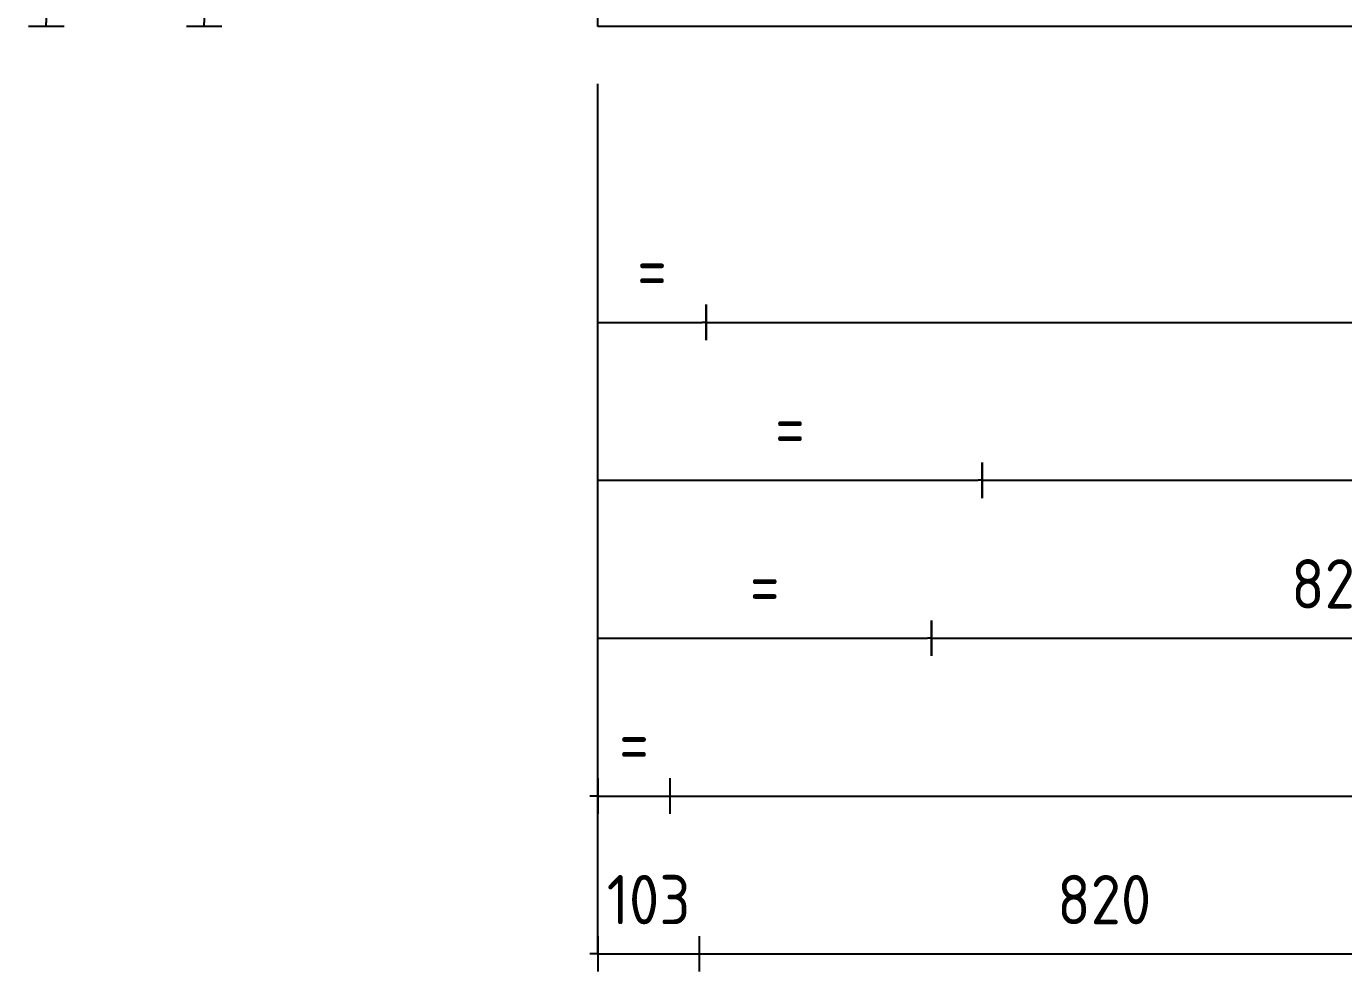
# Model space of a CAD drawing. Extents: x 0 to 420, y 0 to 297.
# Drawn here: x 163.4 to 230.1, y 115.8 to 163.7 of the extents above; entities that cross this region are included whole.
import ezdxf

# ---------------------------------------------------------------- set-up
doc = ezdxf.new("R2010")
doc.units = 0
doc.header["$LTSCALE"] = 12
doc.header["$MEASUREMENT"] = 0
doc.header["$PDSIZE"] = 4
doc.layers.get('0').update_dxf_attribs({"linetype": 'CONTINUOUS'})
doc.layers.get('DEFPOINTS').update_dxf_attribs({"linetype": 'CONTINUOUS'})
for name, color, linetype in [('L25', 1, 'CONTINUOUS'), ('L35', 3, 'CONTINUOUS'), ('T25', 1, 'CONTINUOUS')]:
    doc.layers.add(name, color=color, linetype=linetype)
doc.styles.add('ISO', font='iso')
doc.dimstyles.new('SIGNSDIM-20', dxfattribs={"dimtxt": 2.5, "dimasz": 0.2, "dimexe": 1.5, "dimexo": 2, "dimgap": 1.5, "dimtad": 1, "dimdec": 0, "dimlfac": 20, "dimrnd": 1, "dimdsep": 46, "dimlunit": 6, "dimtxsty": 'ISO', "dimblk": 'SGNDIM', "dimcen": 2.5, "dimse1": 1, "dimse2": 1, "dimadec": 0, "dimazin": 0, "dimtfac": 1, "dimtdec": 0, "dimtix": 1, "dimtmove": 0, "dimatfit": 3, "dimldrblk": 'SGNDIM', "dimfxl": 0, "dimtolj": 1, "dimtzin": 0, "dimarcsym": 0})

# ---------------------------------------------------------------- blocks, each defined once
blk = doc.blocks.new('SGNDIM')
for p, q in [((0, 4.5), (0, -4.5)), ((0, 0), (-1, 0))]:
    blk.add_line(p, q)
blk = doc.blocks.new('*D41')
at = {"layer": 'DEFPOINTS', "color": 0}
for p in [(200.393, 245.688), (164.393, 163.688), (200.393, 163.688)]:
    blk.add_point(p, dxfattribs=at)
at = {"layer": 'T25', "color": 0, "lineweight": -2}
blk.add_line((164.393, 245.488), (164.393, 163.888), dxfattribs=at)
at = {"layer": 'T25', "color": 0, "lineweight": -2, "xscale": 0.2, "yscale": 0.2, "zscale": 0.2}
for p, rotation in [((164.393, 245.688), 90), ((164.393, 163.688), 270)]:
    blk.add_blockref('SGNDIM', p, dxfattribs=dict(at, rotation=rotation))
at = {"layer": 'T25', "color": 0, "insert": (161.455, 204.688), "char_height": 2.5, "attachment_point": 5, "rotation": 90, "style": 'ISO'}
blk.add_mtext('\\A1;1,640', dxfattribs=at)
blk = doc.blocks.new('*D60')
at = {"layer": 'DEFPOINTS', "color": 0}
for p in [(192.34, 163.688), (197.83, 163.688), (197.83, 148.688)]:
    blk.add_point(p, dxfattribs=at)
at = {"layer": 'T25', "color": 0, "lineweight": -2}
blk.add_line((192.54, 148.688), (197.63, 148.688), dxfattribs=at)
at = {"layer": 'T25', "color": 0, "lineweight": -2, "xscale": 0.2, "yscale": 0.2, "zscale": 0.2, "rotation": 180}
blk.add_blockref('SGNDIM', (192.34, 148.688), dxfattribs=at)
at = {"layer": 'T25', "color": 0, "lineweight": -2, "xscale": 0.2, "yscale": 0.2, "zscale": 0.2}
blk.add_blockref('SGNDIM', (197.83, 148.688), dxfattribs=at)
at = {"layer": 'T25', "color": 0, "insert": (195.085, 151.438), "char_height": 2.5, "attachment_point": 5, "style": 'ISO'}
blk.add_mtext('\\A1;{\\Fiso;=}', dxfattribs=at)
blk = doc.blocks.new('*D57')
at = {"layer": 'DEFPOINTS', "color": 0}
for p in [(197.83, 163.688), (286.85, 163.688), (286.85, 148.688)]:
    blk.add_point(p, dxfattribs=at)
at = {"layer": 'T25', "color": 0, "lineweight": -2}
blk.add_line((198.03, 148.688), (286.65, 148.688), dxfattribs=at)
at = {"layer": 'T25', "color": 0, "lineweight": -2, "xscale": 0.2, "yscale": 0.2, "zscale": 0.2, "rotation": 180}
blk.add_blockref('SGNDIM', (197.83, 148.688), dxfattribs=at)
at = {"layer": 'T25', "color": 0, "lineweight": -2, "xscale": 0.2, "yscale": 0.2, "zscale": 0.2}
blk.add_blockref('SGNDIM', (286.85, 148.688), dxfattribs=at)
at = {"layer": 'T25', "color": 0, "insert": (242.34, 151.438), "char_height": 2.5, "attachment_point": 5, "style": 'ISO'}
blk.add_mtext('\\A1;{\\Fiso;VARIES}', dxfattribs=at)
blk = doc.blocks.new('*D56')
at = {"layer": 'DEFPOINTS', "color": 0}
for p in [(192.34, 163.688), (211.812, 163.688), (211.812, 140.688)]:
    blk.add_point(p, dxfattribs=at)
at = {"layer": 'T25', "color": 0, "lineweight": -2}
blk.add_line((192.54, 140.688), (211.612, 140.688), dxfattribs=at)
at = {"layer": 'T25', "color": 0, "lineweight": -2, "xscale": 0.2, "yscale": 0.2, "zscale": 0.2, "rotation": 180}
blk.add_blockref('SGNDIM', (192.34, 140.688), dxfattribs=at)
at = {"layer": 'T25', "color": 0, "lineweight": -2, "xscale": 0.2, "yscale": 0.2, "zscale": 0.2}
blk.add_blockref('SGNDIM', (211.812, 140.688), dxfattribs=at)
at = {"layer": 'T25', "color": 0, "insert": (202.076, 143.438), "char_height": 2.5, "attachment_point": 5, "style": 'ISO'}
blk.add_mtext('\\A1;{\\Fiso;=}', dxfattribs=at)
blk = doc.blocks.new('*D63')
at = {"layer": 'DEFPOINTS', "color": 0}
for p in [(211.812, 163.688), (272.867, 163.688), (272.867, 140.688)]:
    blk.add_point(p, dxfattribs=at)
at = {"layer": 'T25', "color": 0, "lineweight": -2}
blk.add_line((212.012, 140.688), (272.667, 140.688), dxfattribs=at)
at = {"layer": 'T25', "color": 0, "lineweight": -2, "xscale": 0.2, "yscale": 0.2, "zscale": 0.2, "rotation": 180}
blk.add_blockref('SGNDIM', (211.812, 140.688), dxfattribs=at)
at = {"layer": 'T25', "color": 0, "lineweight": -2, "xscale": 0.2, "yscale": 0.2, "zscale": 0.2}
blk.add_blockref('SGNDIM', (272.867, 140.688), dxfattribs=at)
at = {"layer": 'T25', "color": 0, "insert": (242.34, 143.626), "char_height": 2.5, "attachment_point": 5, "style": 'ISO'}
blk.add_mtext('\\A1;1,221', dxfattribs=at)
blk = doc.blocks.new('*D55')
at = {"layer": 'DEFPOINTS', "color": 0}
for p in [(192.34, 163.688), (209.251, 163.688), (209.251, 132.688)]:
    blk.add_point(p, dxfattribs=at)
at = {"layer": 'T25', "color": 0, "lineweight": -2}
blk.add_line((192.54, 132.688), (209.051, 132.688), dxfattribs=at)
at = {"layer": 'T25', "color": 0, "lineweight": -2, "xscale": 0.2, "yscale": 0.2, "zscale": 0.2, "rotation": 180}
blk.add_blockref('SGNDIM', (192.34, 132.688), dxfattribs=at)
at = {"layer": 'T25', "color": 0, "lineweight": -2, "xscale": 0.2, "yscale": 0.2, "zscale": 0.2}
blk.add_blockref('SGNDIM', (209.251, 132.688), dxfattribs=at)
at = {"layer": 'T25', "color": 0, "insert": (200.796, 135.438), "char_height": 2.5, "attachment_point": 5, "style": 'ISO'}
blk.add_mtext('\\A1;{\\Fiso;=}', dxfattribs=at)
blk = doc.blocks.new('*D62')
at = {"layer": 'DEFPOINTS', "color": 0}
for p in [(209.251, 163.688), (250.548, 163.688), (250.548, 132.688)]:
    blk.add_point(p, dxfattribs=at)
at = {"layer": 'T25', "color": 0, "lineweight": -2}
blk.add_line((209.451, 132.688), (250.348, 132.688), dxfattribs=at)
at = {"layer": 'T25', "color": 0, "lineweight": -2, "xscale": 0.2, "yscale": 0.2, "zscale": 0.2, "rotation": 180}
blk.add_blockref('SGNDIM', (209.251, 132.688), dxfattribs=at)
at = {"layer": 'T25', "color": 0, "lineweight": -2, "xscale": 0.2, "yscale": 0.2, "zscale": 0.2}
blk.add_blockref('SGNDIM', (250.548, 132.688), dxfattribs=at)
at = {"layer": 'T25', "color": 0, "insert": (229.9, 135.438), "char_height": 2.5, "attachment_point": 5, "style": 'ISO'}
blk.add_mtext('\\A1;826', dxfattribs=at)
blk = doc.blocks.new('*D59')
at = {"layer": 'DEFPOINTS', "color": 0}
for p in [(192.34, 163.688), (196.007, 163.688), (196.007, 124.688)]:
    blk.add_point(p, dxfattribs=at)
at = {"layer": 'T25', "color": 0, "lineweight": -2}
for p, q in [((192.14, 124.688), (191.94, 124.688)), ((192.34, 124.688), (196.007, 124.688)), ((196.207, 124.688), (196.407, 124.688))]:
    blk.add_line(p, q, dxfattribs=at)
at = {"layer": 'T25', "color": 0, "lineweight": -2, "xscale": 0.2, "yscale": 0.2, "zscale": 0.2}
blk.add_blockref('SGNDIM', (192.34, 124.688), dxfattribs=at)
at = {"layer": 'T25', "color": 0, "lineweight": -2, "xscale": 0.2, "yscale": 0.2, "zscale": 0.2, "rotation": 180}
blk.add_blockref('SGNDIM', (196.007, 124.688), dxfattribs=at)
at = {"layer": 'T25', "color": 0, "insert": (194.173, 127.438), "char_height": 2.5, "attachment_point": 5, "style": 'ISO'}
blk.add_mtext('\\A1;{\\Fiso;=}', dxfattribs=at)
blk = doc.blocks.new('*D54')
at = {"layer": 'DEFPOINTS', "color": 0}
for p in [(196.007, 163.688), (288.673, 124.688), (288.673, 124.688)]:
    blk.add_point(p, dxfattribs=at)
at = {"layer": 'T25', "color": 0, "lineweight": -2}
blk.add_line((196.207, 124.688), (288.473, 124.688), dxfattribs=at)
at = {"layer": 'T25', "color": 0, "lineweight": -2, "xscale": 0.2, "yscale": 0.2, "zscale": 0.2, "rotation": 180}
blk.add_blockref('SGNDIM', (196.007, 124.688), dxfattribs=at)
at = {"layer": 'T25', "color": 0, "lineweight": -2, "xscale": 0.2, "yscale": 0.2, "zscale": 0.2}
blk.add_blockref('SGNDIM', (288.673, 124.688), dxfattribs=at)
at = {"layer": 'T25', "color": 0, "insert": (242.34, 127.438), "char_height": 2.5, "attachment_point": 5, "style": 'ISO'}
blk.add_mtext('\\A1;{\\Fiso;VARIES}', dxfattribs=at)
blk = doc.blocks.new('*D58')
at = {"layer": 'DEFPOINTS', "color": 0}
for p in [(192.34, 163.688), (197.489, 163.688), (197.489, 116.688)]:
    blk.add_point(p, dxfattribs=at)
at = {"layer": 'T25', "color": 0, "lineweight": -2}
for p, q in [((192.14, 116.688), (191.94, 116.688)), ((192.34, 116.688), (197.489, 116.688)), ((197.689, 116.688), (197.889, 116.688))]:
    blk.add_line(p, q, dxfattribs=at)
at = {"layer": 'T25', "color": 0, "lineweight": -2, "xscale": 0.2, "yscale": 0.2, "zscale": 0.2}
blk.add_blockref('SGNDIM', (192.34, 116.688), dxfattribs=at)
at = {"layer": 'T25', "color": 0, "lineweight": -2, "xscale": 0.2, "yscale": 0.2, "zscale": 0.2, "rotation": 180}
blk.add_blockref('SGNDIM', (197.489, 116.688), dxfattribs=at)
at = {"layer": 'T25', "color": 0, "insert": (194.915, 119.438), "char_height": 2.5, "attachment_point": 5, "style": 'ISO'}
blk.add_mtext('\\A1;103', dxfattribs=at)
blk = doc.blocks.new('*D53')
at = {"layer": 'DEFPOINTS', "color": 0}
for p in [(197.489, 163.688), (238.511, 163.688), (238.511, 116.688)]:
    blk.add_point(p, dxfattribs=at)
at = {"layer": 'T25', "color": 0, "lineweight": -2}
blk.add_line((197.689, 116.688), (238.311, 116.688), dxfattribs=at)
at = {"layer": 'T25', "color": 0, "lineweight": -2, "xscale": 0.2, "yscale": 0.2, "zscale": 0.2, "rotation": 180}
blk.add_blockref('SGNDIM', (197.489, 116.688), dxfattribs=at)
at = {"layer": 'T25', "color": 0, "lineweight": -2, "xscale": 0.2, "yscale": 0.2, "zscale": 0.2}
blk.add_blockref('SGNDIM', (238.511, 116.688), dxfattribs=at)
at = {"layer": 'T25', "color": 0, "insert": (218, 119.438), "char_height": 2.5, "attachment_point": 5, "style": 'ISO'}
blk.add_mtext('\\A1;820', dxfattribs=at)
blk = doc.blocks.new('*D42')
at = {"layer": 'DEFPOINTS', "color": 0}
for p in [(200.393, 171.688), (172.393, 163.688), (200.393, 163.688)]:
    blk.add_point(p, dxfattribs=at)
at = {"layer": 'T25', "color": 0, "lineweight": -2}
blk.add_line((172.393, 171.488), (172.393, 163.888), dxfattribs=at)
at = {"layer": 'T25', "color": 0, "lineweight": -2, "xscale": 0.2, "yscale": 0.2, "zscale": 0.2}
for p, rotation in [((172.393, 171.688), 90), ((172.393, 163.688), 270)]:
    blk.add_blockref('SGNDIM', p, dxfattribs=dict(at, rotation=rotation))
at = {"layer": 'T25', "color": 0, "insert": (169.643, 167.688), "char_height": 2.5, "attachment_point": 5, "rotation": 90, "style": 'ISO'}
blk.add_mtext('\\A1;160', dxfattribs=at)

msp = doc.modelspace()

# ---------------------------------------------------------------- linework, layer by layer
at = {"layer": 'L25'}
msp.add_line((192.34, 116.688), (192.34, 160.775), dxfattribs=at)
at = {"layer": 'L35'}
msp.add_lwpolyline([(192.34, 163.688), (192.34, 245.688), (292.34, 245.688), (292.34, 163.688)], close=True, dxfattribs=at)

# ---------------------------------------------------------------- dimensions: what is measured, and where the dimension line sits
at = {"layer": 'T25'}
for base, p1, picture, middle in [((164.393, 163.688), (200.393, 245.688), '*D41', (161.455, 204.688)), ((172.393, 163.688), (200.393, 171.688), '*D42', (169.643, 167.688))]:
    dim = msp.add_linear_dim(base=base, p1=p1, p2=(200.393, 163.688), angle=90, dimstyle='SIGNSDIM-20', dxfattribs=at)
    dim.commit()
    dim.dimension.update_dxf_attribs({"geometry": picture, "text_midpoint": middle})
for base, p1, p2, text, picture, middle in [((196.007, 124.688), (192.34, 163.688), (196.007, 163.688), '{\\Fiso;=}', '*D59', (194.173, 127.438)), ((197.83, 148.688), (192.34, 163.688), (197.83, 163.688), '{\\Fiso;=}', '*D60', (195.085, 151.438)), ((211.812, 140.688), (192.34, 163.688), (211.812, 163.688), '{\\Fiso;=}', '*D56', (202.076, 143.438)), ((209.251, 132.688), (192.34, 163.688), (209.251, 163.688), '{\\Fiso;=}', '*D55', (200.796, 135.438)), ((288.673, 124.688), (196.007, 163.688), (288.673, 124.688), '{\\Fiso;VARIES}', '*D54', (242.34, 127.438)), ((286.85, 148.688), (197.83, 163.688), (286.85, 163.688), '{\\Fiso;VARIES}', '*D57', (242.34, 151.438))]:
    dim = msp.add_linear_dim(base=base, p1=p1, p2=p2, text=text, dimstyle='SIGNSDIM-20', dxfattribs=at)
    dim.commit()
    dim.dimension.update_dxf_attribs({"geometry": picture, "text_midpoint": middle})
for base, p1, p2, picture, middle in [((197.489, 116.688), (192.34, 163.688), (197.489, 163.688), '*D58', (194.915, 119.438)), ((238.511, 116.688), (197.489, 163.688), (238.511, 163.688), '*D53', (218, 119.438)), ((250.548, 132.688), (209.251, 163.688), (250.548, 163.688), '*D62', (229.9, 135.438)), ((272.867, 140.688), (211.812, 163.688), (272.867, 163.688), '*D63', (242.34, 143.626))]:
    dim = msp.add_linear_dim(base=base, p1=p1, p2=p2, dimstyle='SIGNSDIM-20', dxfattribs=at)
    dim.commit()
    dim.dimension.update_dxf_attribs({"geometry": picture, "text_midpoint": middle})

doc.saveas('drawing.dxf')
